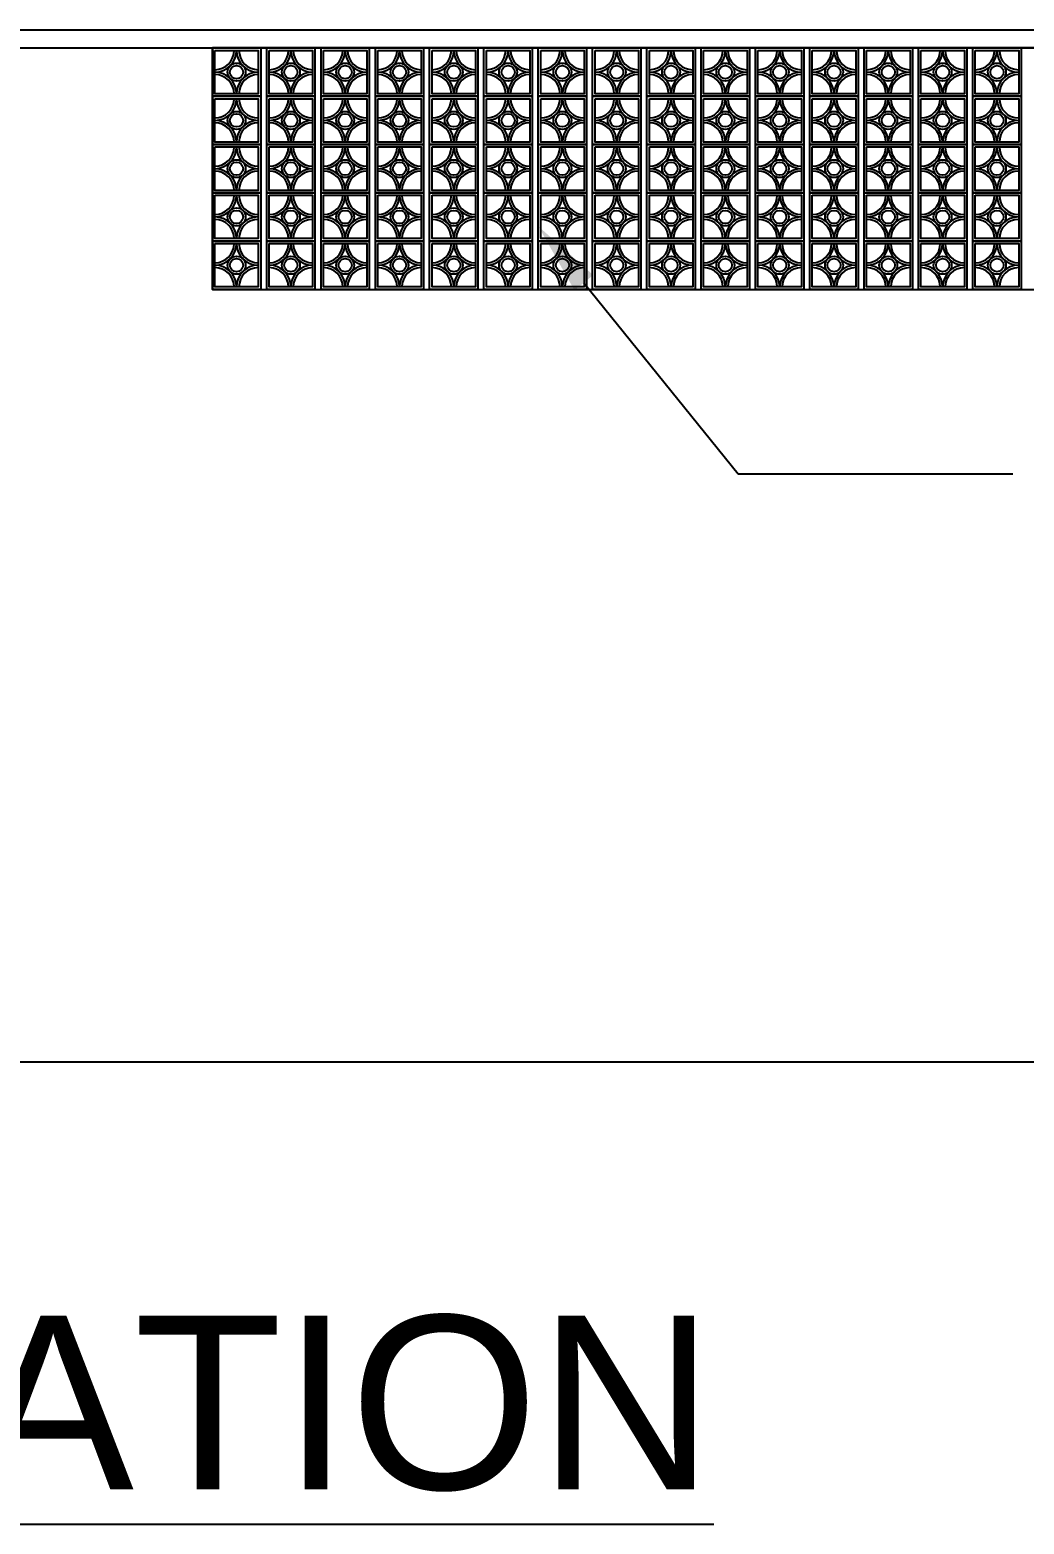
# Model space of a CAD drawing. Header units: metres. Extents: x 1422408 to 2565053, y 3723 to 80428.
# Drawn here: x 2267930.95 to 2267935.06, y 4217.45 to 4223.64 of the extents above; entities that cross this region are included whole.
import ezdxf

# ---------------------------------------------------------------- set-up
doc = ezdxf.new("R2010")
doc.units = ezdxf.units.M
doc.header["$LTSCALE"] = 3.5
doc.header["$MEASUREMENT"] = 0
doc.layers.get('0').update_dxf_attribs({"linetype": 'CONTINUOUS'})
doc.styles.add('ROOM TEXT 10.5', font='swisse.ttf')

msp = doc.modelspace()

# ---------------------------------------------------------------- linework, layer by layer
for p, q in [((2267907.48324, 4223.63794), (2267947.06833, 4223.63794)), ((2267907.48343, 4223.56294), (2267947.06853, 4223.56294))]:
    msp.add_line(p, q)
at = {"linetype": 'ByBlock', "lineweight": -2}
msp.add_line((2267933.87876, 4221.7985), (2267935.0171, 4221.7985), dxfattribs=at)
for points in [[(2267931.70106, 4223.56294), (2267931.90106, 4223.56294), (2267931.90106, 4223.36294), (2267931.70106, 4223.36294)], [(2267931.70106, 4222.56294), (2267936.85105, 4222.56294), (2267936.85105, 4223.56294), (2267931.70106, 4223.56294)], [(2267931.92606, 4223.56294), (2267932.12606, 4223.56294), (2267932.12606, 4223.36294), (2267931.92606, 4223.36294)], [(2267932.15106, 4223.56294), (2267932.35106, 4223.56294), (2267932.35106, 4223.36294), (2267932.15106, 4223.36294)], [(2267932.37605, 4223.56294), (2267932.57605, 4223.56294), (2267932.57605, 4223.36294), (2267932.37605, 4223.36294)], [(2267932.60105, 4223.56294), (2267932.80105, 4223.56294), (2267932.80105, 4223.36294), (2267932.60105, 4223.36294)], [(2267932.82605, 4223.56294), (2267933.02605, 4223.56294), (2267933.02605, 4223.36294), (2267932.82605, 4223.36294)], [(2267933.05105, 4223.56294), (2267933.25105, 4223.56294), (2267933.25105, 4223.36294), (2267933.05105, 4223.36294)], [(2267933.27605, 4223.56294), (2267933.47605, 4223.56294), (2267933.47605, 4223.36294), (2267933.27605, 4223.36294)], [(2267933.50105, 4223.56294), (2267933.70105, 4223.56294), (2267933.70105, 4223.36294), (2267933.50105, 4223.36294)], [(2267933.72605, 4223.56294), (2267933.92605, 4223.56294), (2267933.92605, 4223.36294), (2267933.72605, 4223.36294)], [(2267933.95105, 4223.56294), (2267934.15105, 4223.56294), (2267934.15105, 4223.36294), (2267933.95105, 4223.36294)], [(2267934.17605, 4223.56294), (2267934.37605, 4223.56294), (2267934.37605, 4223.36294), (2267934.17605, 4223.36294)], [(2267934.40105, 4223.56294), (2267934.60105, 4223.56294), (2267934.60105, 4223.36294), (2267934.40105, 4223.36294)], [(2267934.62605, 4223.56294), (2267934.82605, 4223.56294), (2267934.82605, 4223.36294), (2267934.62605, 4223.36294)], [(2267934.85105, 4223.56294), (2267935.05105, 4223.56294), (2267935.05105, 4223.36294), (2267934.85105, 4223.36294)], [(2267931.71106, 4223.55294), (2267931.89106, 4223.55294), (2267931.89106, 4223.37294), (2267931.71106, 4223.37294)], [(2267931.93606, 4223.55294), (2267932.11606, 4223.55294), (2267932.11606, 4223.37294), (2267931.93606, 4223.37294)], [(2267932.16106, 4223.55294), (2267932.34106, 4223.55294), (2267932.34106, 4223.37294), (2267932.16106, 4223.37294)], [(2267932.38605, 4223.55294), (2267932.56605, 4223.55294), (2267932.56605, 4223.37294), (2267932.38605, 4223.37294)], [(2267932.61105, 4223.55294), (2267932.79105, 4223.55294), (2267932.79105, 4223.37294), (2267932.61105, 4223.37294)], [(2267932.83605, 4223.55294), (2267933.01605, 4223.55294), (2267933.01605, 4223.37294), (2267932.83605, 4223.37294)], [(2267933.06105, 4223.55294), (2267933.24105, 4223.55294), (2267933.24105, 4223.37294), (2267933.06105, 4223.37294)], [(2267933.28605, 4223.55294), (2267933.46605, 4223.55294), (2267933.46605, 4223.37294), (2267933.28605, 4223.37294)], [(2267933.51105, 4223.55294), (2267933.69105, 4223.55294), (2267933.69105, 4223.37294), (2267933.51105, 4223.37294)], [(2267933.73605, 4223.55294), (2267933.91605, 4223.55294), (2267933.91605, 4223.37294), (2267933.73605, 4223.37294)], [(2267933.96105, 4223.55294), (2267934.14105, 4223.55294), (2267934.14105, 4223.37294), (2267933.96105, 4223.37294)], [(2267934.18605, 4223.55294), (2267934.36605, 4223.55294), (2267934.36605, 4223.37294), (2267934.18605, 4223.37294)], [(2267934.41105, 4223.55294), (2267934.59105, 4223.55294), (2267934.59105, 4223.37294), (2267934.41105, 4223.37294)], [(2267934.63605, 4223.55294), (2267934.81605, 4223.55294), (2267934.81605, 4223.37294), (2267934.63605, 4223.37294)], [(2267934.86105, 4223.55294), (2267935.04105, 4223.55294), (2267935.04105, 4223.37294), (2267934.86105, 4223.37294)], [(2267931.70106, 4223.36294), (2267931.90106, 4223.36294), (2267931.90106, 4223.16294), (2267931.70106, 4223.16294)], [(2267931.71106, 4223.35294), (2267931.89106, 4223.35294), (2267931.89106, 4223.17294), (2267931.71106, 4223.17294)], [(2267931.92606, 4223.36294), (2267932.12606, 4223.36294), (2267932.12606, 4223.16294), (2267931.92606, 4223.16294)], [(2267931.93606, 4223.35294), (2267932.11606, 4223.35294), (2267932.11606, 4223.17294), (2267931.93606, 4223.17294)], [(2267932.15106, 4223.36294), (2267932.35106, 4223.36294), (2267932.35106, 4223.16294), (2267932.15106, 4223.16294)], [(2267932.16106, 4223.35294), (2267932.34106, 4223.35294), (2267932.34106, 4223.17294), (2267932.16106, 4223.17294)], [(2267932.37605, 4223.36294), (2267932.57605, 4223.36294), (2267932.57605, 4223.16294), (2267932.37605, 4223.16294)], [(2267932.38605, 4223.35294), (2267932.56605, 4223.35294), (2267932.56605, 4223.17294), (2267932.38605, 4223.17294)], [(2267932.60105, 4223.36294), (2267932.80105, 4223.36294), (2267932.80105, 4223.16294), (2267932.60105, 4223.16294)], [(2267932.61105, 4223.35294), (2267932.79105, 4223.35294), (2267932.79105, 4223.17294), (2267932.61105, 4223.17294)], [(2267932.82605, 4223.36294), (2267933.02605, 4223.36294), (2267933.02605, 4223.16294), (2267932.82605, 4223.16294)], [(2267932.83605, 4223.35294), (2267933.01605, 4223.35294), (2267933.01605, 4223.17294), (2267932.83605, 4223.17294)], [(2267933.05105, 4223.36294), (2267933.25105, 4223.36294), (2267933.25105, 4223.16294), (2267933.05105, 4223.16294)], [(2267933.06105, 4223.35294), (2267933.24105, 4223.35294), (2267933.24105, 4223.17294), (2267933.06105, 4223.17294)], [(2267933.27605, 4223.36294), (2267933.47605, 4223.36294), (2267933.47605, 4223.16294), (2267933.27605, 4223.16294)], [(2267933.28605, 4223.35294), (2267933.46605, 4223.35294), (2267933.46605, 4223.17294), (2267933.28605, 4223.17294)], [(2267933.50105, 4223.36294), (2267933.70105, 4223.36294), (2267933.70105, 4223.16294), (2267933.50105, 4223.16294)], [(2267933.51105, 4223.35294), (2267933.69105, 4223.35294), (2267933.69105, 4223.17294), (2267933.51105, 4223.17294)], [(2267933.72605, 4223.36294), (2267933.92605, 4223.36294), (2267933.92605, 4223.16294), (2267933.72605, 4223.16294)], [(2267933.73605, 4223.35294), (2267933.91605, 4223.35294), (2267933.91605, 4223.17294), (2267933.73605, 4223.17294)], [(2267933.95105, 4223.36294), (2267934.15105, 4223.36294), (2267934.15105, 4223.16294), (2267933.95105, 4223.16294)], [(2267933.96105, 4223.35294), (2267934.14105, 4223.35294), (2267934.14105, 4223.17294), (2267933.96105, 4223.17294)], [(2267934.17605, 4223.36294), (2267934.37605, 4223.36294), (2267934.37605, 4223.16294), (2267934.17605, 4223.16294)], [(2267934.18605, 4223.35294), (2267934.36605, 4223.35294), (2267934.36605, 4223.17294), (2267934.18605, 4223.17294)], [(2267934.40105, 4223.36294), (2267934.60105, 4223.36294), (2267934.60105, 4223.16294), (2267934.40105, 4223.16294)], [(2267934.41105, 4223.35294), (2267934.59105, 4223.35294), (2267934.59105, 4223.17294), (2267934.41105, 4223.17294)], [(2267934.62605, 4223.36294), (2267934.82605, 4223.36294), (2267934.82605, 4223.16294), (2267934.62605, 4223.16294)], [(2267934.63605, 4223.35294), (2267934.81605, 4223.35294), (2267934.81605, 4223.17294), (2267934.63605, 4223.17294)], [(2267934.85105, 4223.36294), (2267935.05105, 4223.36294), (2267935.05105, 4223.16294), (2267934.85105, 4223.16294)], [(2267934.86105, 4223.35294), (2267935.04105, 4223.35294), (2267935.04105, 4223.17294), (2267934.86105, 4223.17294)], [(2267931.70106, 4223.16294), (2267931.90106, 4223.16294), (2267931.90106, 4222.96294), (2267931.70106, 4222.96294)], [(2267931.71106, 4223.15294), (2267931.89106, 4223.15294), (2267931.89106, 4222.97294), (2267931.71106, 4222.97294)], [(2267931.92606, 4223.16294), (2267932.12606, 4223.16294), (2267932.12606, 4222.96294), (2267931.92606, 4222.96294)], [(2267931.93606, 4223.15294), (2267932.11606, 4223.15294), (2267932.11606, 4222.97294), (2267931.93606, 4222.97294)], [(2267932.15106, 4223.16294), (2267932.35106, 4223.16294), (2267932.35106, 4222.96294), (2267932.15106, 4222.96294)], [(2267932.16106, 4223.15294), (2267932.34106, 4223.15294), (2267932.34106, 4222.97294), (2267932.16106, 4222.97294)], [(2267932.37605, 4223.16294), (2267932.57605, 4223.16294), (2267932.57605, 4222.96294), (2267932.37605, 4222.96294)], [(2267932.38605, 4223.15294), (2267932.56605, 4223.15294), (2267932.56605, 4222.97294), (2267932.38605, 4222.97294)], [(2267932.60105, 4223.16294), (2267932.80105, 4223.16294), (2267932.80105, 4222.96294), (2267932.60105, 4222.96294)], [(2267932.61105, 4223.15294), (2267932.79105, 4223.15294), (2267932.79105, 4222.97294), (2267932.61105, 4222.97294)], [(2267932.82605, 4223.16294), (2267933.02605, 4223.16294), (2267933.02605, 4222.96294), (2267932.82605, 4222.96294)], [(2267932.83605, 4223.15294), (2267933.01605, 4223.15294), (2267933.01605, 4222.97294), (2267932.83605, 4222.97294)], [(2267933.05105, 4223.16294), (2267933.25105, 4223.16294), (2267933.25105, 4222.96294), (2267933.05105, 4222.96294)], [(2267933.06105, 4223.15294), (2267933.24105, 4223.15294), (2267933.24105, 4222.97294), (2267933.06105, 4222.97294)], [(2267933.27605, 4223.16294), (2267933.47605, 4223.16294), (2267933.47605, 4222.96294), (2267933.27605, 4222.96294)], [(2267933.28605, 4223.15294), (2267933.46605, 4223.15294), (2267933.46605, 4222.97294), (2267933.28605, 4222.97294)], [(2267933.50105, 4223.16294), (2267933.70105, 4223.16294), (2267933.70105, 4222.96294), (2267933.50105, 4222.96294)], [(2267933.51105, 4223.15294), (2267933.69105, 4223.15294), (2267933.69105, 4222.97294), (2267933.51105, 4222.97294)], [(2267933.72605, 4223.16294), (2267933.92605, 4223.16294), (2267933.92605, 4222.96294), (2267933.72605, 4222.96294)], [(2267933.73605, 4223.15294), (2267933.91605, 4223.15294), (2267933.91605, 4222.97294), (2267933.73605, 4222.97294)], [(2267933.95105, 4223.16294), (2267934.15105, 4223.16294), (2267934.15105, 4222.96294), (2267933.95105, 4222.96294)], [(2267933.96105, 4223.15294), (2267934.14105, 4223.15294), (2267934.14105, 4222.97294), (2267933.96105, 4222.97294)], [(2267934.17605, 4223.16294), (2267934.37605, 4223.16294), (2267934.37605, 4222.96294), (2267934.17605, 4222.96294)], [(2267934.18605, 4223.15294), (2267934.36605, 4223.15294), (2267934.36605, 4222.97294), (2267934.18605, 4222.97294)], [(2267934.40105, 4223.16294), (2267934.60105, 4223.16294), (2267934.60105, 4222.96294), (2267934.40105, 4222.96294)], [(2267934.41105, 4223.15294), (2267934.59105, 4223.15294), (2267934.59105, 4222.97294), (2267934.41105, 4222.97294)], [(2267934.62605, 4223.16294), (2267934.82605, 4223.16294), (2267934.82605, 4222.96294), (2267934.62605, 4222.96294)], [(2267934.63605, 4223.15294), (2267934.81605, 4223.15294), (2267934.81605, 4222.97294), (2267934.63605, 4222.97294)], [(2267934.85105, 4223.16294), (2267935.05105, 4223.16294), (2267935.05105, 4222.96294), (2267934.85105, 4222.96294)], [(2267934.86105, 4223.15294), (2267935.04105, 4223.15294), (2267935.04105, 4222.97294), (2267934.86105, 4222.97294)], [(2267931.70106, 4222.96294), (2267931.90106, 4222.96294), (2267931.90106, 4222.76294), (2267931.70106, 4222.76294)], [(2267931.71106, 4222.95294), (2267931.89106, 4222.95294), (2267931.89106, 4222.77294), (2267931.71106, 4222.77294)], [(2267931.92606, 4222.96294), (2267932.12606, 4222.96294), (2267932.12606, 4222.76294), (2267931.92606, 4222.76294)], [(2267931.93606, 4222.95294), (2267932.11606, 4222.95294), (2267932.11606, 4222.77294), (2267931.93606, 4222.77294)], [(2267932.15106, 4222.96294), (2267932.35106, 4222.96294), (2267932.35106, 4222.76294), (2267932.15106, 4222.76294)], [(2267932.16106, 4222.95294), (2267932.34106, 4222.95294), (2267932.34106, 4222.77294), (2267932.16106, 4222.77294)], [(2267932.37605, 4222.96294), (2267932.57605, 4222.96294), (2267932.57605, 4222.76294), (2267932.37605, 4222.76294)], [(2267932.38605, 4222.95294), (2267932.56605, 4222.95294), (2267932.56605, 4222.77294), (2267932.38605, 4222.77294)], [(2267932.60105, 4222.96294), (2267932.80105, 4222.96294), (2267932.80105, 4222.76294), (2267932.60105, 4222.76294)], [(2267932.61105, 4222.95294), (2267932.79105, 4222.95294), (2267932.79105, 4222.77294), (2267932.61105, 4222.77294)], [(2267932.82605, 4222.96294), (2267933.02605, 4222.96294), (2267933.02605, 4222.76294), (2267932.82605, 4222.76294)], [(2267932.83605, 4222.95294), (2267933.01605, 4222.95294), (2267933.01605, 4222.77294), (2267932.83605, 4222.77294)], [(2267933.05105, 4222.96294), (2267933.25105, 4222.96294), (2267933.25105, 4222.76294), (2267933.05105, 4222.76294)], [(2267933.06105, 4222.95294), (2267933.24105, 4222.95294), (2267933.24105, 4222.77294), (2267933.06105, 4222.77294)], [(2267933.27605, 4222.96294), (2267933.47605, 4222.96294), (2267933.47605, 4222.76294), (2267933.27605, 4222.76294)], [(2267933.28605, 4222.95294), (2267933.46605, 4222.95294), (2267933.46605, 4222.77294), (2267933.28605, 4222.77294)], [(2267933.50105, 4222.96294), (2267933.70105, 4222.96294), (2267933.70105, 4222.76294), (2267933.50105, 4222.76294)], [(2267933.51105, 4222.95294), (2267933.69105, 4222.95294), (2267933.69105, 4222.77294), (2267933.51105, 4222.77294)], [(2267933.72605, 4222.96294), (2267933.92605, 4222.96294), (2267933.92605, 4222.76294), (2267933.72605, 4222.76294)], [(2267933.73605, 4222.95294), (2267933.91605, 4222.95294), (2267933.91605, 4222.77294), (2267933.73605, 4222.77294)], [(2267933.95105, 4222.96294), (2267934.15105, 4222.96294), (2267934.15105, 4222.76294), (2267933.95105, 4222.76294)], [(2267933.96105, 4222.95294), (2267934.14105, 4222.95294), (2267934.14105, 4222.77294), (2267933.96105, 4222.77294)], [(2267934.17605, 4222.96294), (2267934.37605, 4222.96294), (2267934.37605, 4222.76294), (2267934.17605, 4222.76294)], [(2267934.18605, 4222.95294), (2267934.36605, 4222.95294), (2267934.36605, 4222.77294), (2267934.18605, 4222.77294)], [(2267934.40105, 4222.96294), (2267934.60105, 4222.96294), (2267934.60105, 4222.76294), (2267934.40105, 4222.76294)], [(2267934.41105, 4222.95294), (2267934.59105, 4222.95294), (2267934.59105, 4222.77294), (2267934.41105, 4222.77294)], [(2267934.62605, 4222.96294), (2267934.82605, 4222.96294), (2267934.82605, 4222.76294), (2267934.62605, 4222.76294)], [(2267934.63605, 4222.95294), (2267934.81605, 4222.95294), (2267934.81605, 4222.77294), (2267934.63605, 4222.77294)], [(2267934.85105, 4222.96294), (2267935.05105, 4222.96294), (2267935.05105, 4222.76294), (2267934.85105, 4222.76294)], [(2267934.86105, 4222.95294), (2267935.04105, 4222.95294), (2267935.04105, 4222.77294), (2267934.86105, 4222.77294)], [(2267931.70106, 4222.76294), (2267931.90106, 4222.76294), (2267931.90106, 4222.56294), (2267931.70106, 4222.56294)], [(2267931.71106, 4222.75294), (2267931.89106, 4222.75294), (2267931.89106, 4222.57294), (2267931.71106, 4222.57294)], [(2267931.92606, 4222.76294), (2267932.12606, 4222.76294), (2267932.12606, 4222.56294), (2267931.92606, 4222.56294)], [(2267931.93606, 4222.75294), (2267932.11606, 4222.75294), (2267932.11606, 4222.57294), (2267931.93606, 4222.57294)], [(2267932.15106, 4222.76294), (2267932.35106, 4222.76294), (2267932.35106, 4222.56294), (2267932.15106, 4222.56294)], [(2267932.16106, 4222.75294), (2267932.34106, 4222.75294), (2267932.34106, 4222.57294), (2267932.16106, 4222.57294)], [(2267932.37605, 4222.76294), (2267932.57605, 4222.76294), (2267932.57605, 4222.56294), (2267932.37605, 4222.56294)], [(2267932.38605, 4222.75294), (2267932.56605, 4222.75294), (2267932.56605, 4222.57294), (2267932.38605, 4222.57294)], [(2267932.60105, 4222.76294), (2267932.80105, 4222.76294), (2267932.80105, 4222.56294), (2267932.60105, 4222.56294)], [(2267932.61105, 4222.75294), (2267932.79105, 4222.75294), (2267932.79105, 4222.57294), (2267932.61105, 4222.57294)], [(2267932.82605, 4222.76294), (2267933.02605, 4222.76294), (2267933.02605, 4222.56294), (2267932.82605, 4222.56294)], [(2267932.83605, 4222.75294), (2267933.01605, 4222.75294), (2267933.01605, 4222.57294), (2267932.83605, 4222.57294)], [(2267933.05105, 4222.76294), (2267933.25105, 4222.76294), (2267933.25105, 4222.56294), (2267933.05105, 4222.56294)], [(2267933.06105, 4222.75294), (2267933.24105, 4222.75294), (2267933.24105, 4222.57294), (2267933.06105, 4222.57294)], [(2267933.27605, 4222.76294), (2267933.47605, 4222.76294), (2267933.47605, 4222.56294), (2267933.27605, 4222.56294)], [(2267933.28605, 4222.75294), (2267933.46605, 4222.75294), (2267933.46605, 4222.57294), (2267933.28605, 4222.57294)], [(2267933.50105, 4222.76294), (2267933.70105, 4222.76294), (2267933.70105, 4222.56294), (2267933.50105, 4222.56294)], [(2267933.51105, 4222.75294), (2267933.69105, 4222.75294), (2267933.69105, 4222.57294), (2267933.51105, 4222.57294)], [(2267933.72605, 4222.76294), (2267933.92605, 4222.76294), (2267933.92605, 4222.56294), (2267933.72605, 4222.56294)], [(2267933.73605, 4222.75294), (2267933.91605, 4222.75294), (2267933.91605, 4222.57294), (2267933.73605, 4222.57294)], [(2267933.95105, 4222.76294), (2267934.15105, 4222.76294), (2267934.15105, 4222.56294), (2267933.95105, 4222.56294)], [(2267933.96105, 4222.75294), (2267934.14105, 4222.75294), (2267934.14105, 4222.57294), (2267933.96105, 4222.57294)], [(2267934.17605, 4222.76294), (2267934.37605, 4222.76294), (2267934.37605, 4222.56294), (2267934.17605, 4222.56294)], [(2267934.18605, 4222.75294), (2267934.36605, 4222.75294), (2267934.36605, 4222.57294), (2267934.18605, 4222.57294)], [(2267934.40105, 4222.76294), (2267934.60105, 4222.76294), (2267934.60105, 4222.56294), (2267934.40105, 4222.56294)], [(2267934.41105, 4222.75294), (2267934.59105, 4222.75294), (2267934.59105, 4222.57294), (2267934.41105, 4222.57294)], [(2267934.62605, 4222.76294), (2267934.82605, 4222.76294), (2267934.82605, 4222.56294), (2267934.62605, 4222.56294)], [(2267934.63605, 4222.75294), (2267934.81605, 4222.75294), (2267934.81605, 4222.57294), (2267934.63605, 4222.57294)], [(2267934.85105, 4222.76294), (2267935.05105, 4222.76294), (2267935.05105, 4222.56294), (2267934.85105, 4222.56294)], [(2267934.86105, 4222.75294), (2267935.04105, 4222.75294), (2267935.04105, 4222.57294), (2267934.86105, 4222.57294)]]:
    msp.add_lwpolyline(points, close=True)
msp.add_lwpolyline([(2267933.23985, 4222.59057), (2267933.87876, 4221.7985)], dxfattribs=at)
msp.add_lwpolyline([(2267907.48343, 4219.36294), (2267956.54455, 4219.36294)])
for centre, radius in [((2267931.80106, 4223.46294), 0.03728), ((2267932.02606, 4223.46294), 0.03728), ((2267932.25106, 4223.46294), 0.03728), ((2267932.47605, 4223.46294), 0.03728), ((2267932.70105, 4223.46294), 0.03728), ((2267932.92605, 4223.46294), 0.03728), ((2267933.15105, 4223.46294), 0.03728), ((2267933.37605, 4223.46294), 0.03728), ((2267933.60105, 4223.46294), 0.03728), ((2267933.82605, 4223.46294), 0.03728), ((2267934.05105, 4223.46294), 0.03728), ((2267934.27605, 4223.46294), 0.03728), ((2267934.50105, 4223.46294), 0.03728), ((2267934.72605, 4223.46294), 0.03728), ((2267934.95105, 4223.46294), 0.03728), ((2267931.80106, 4223.46294), 0.02728), ((2267932.02606, 4223.46294), 0.02728), ((2267932.25106, 4223.46294), 0.02728), ((2267932.47605, 4223.46294), 0.02728), ((2267932.70105, 4223.46294), 0.02728), ((2267932.92605, 4223.46294), 0.02728), ((2267933.15105, 4223.46294), 0.02728), ((2267933.37605, 4223.46294), 0.02728), ((2267933.60105, 4223.46294), 0.02728), ((2267933.82605, 4223.46294), 0.02728), ((2267934.05105, 4223.46294), 0.02728), ((2267934.27605, 4223.46294), 0.02728), ((2267934.50105, 4223.46294), 0.02728), ((2267934.72605, 4223.46294), 0.02728), ((2267934.95105, 4223.46294), 0.02728), ((2267931.80106, 4223.26294), 0.03728), ((2267931.80106, 4223.26294), 0.02728), ((2267932.02606, 4223.26294), 0.03728), ((2267932.02606, 4223.26294), 0.02728), ((2267932.25106, 4223.26294), 0.03728), ((2267932.25106, 4223.26294), 0.02728), ((2267932.47605, 4223.26294), 0.03728), ((2267932.47605, 4223.26294), 0.02728), ((2267932.70105, 4223.26294), 0.03728), ((2267932.70105, 4223.26294), 0.02728), ((2267932.92605, 4223.26294), 0.03728), ((2267932.92605, 4223.26294), 0.02728), ((2267933.15105, 4223.26294), 0.03728), ((2267933.15105, 4223.26294), 0.02728), ((2267933.37605, 4223.26294), 0.03728), ((2267933.37605, 4223.26294), 0.02728), ((2267933.60105, 4223.26294), 0.03728), ((2267933.60105, 4223.26294), 0.02728), ((2267933.82605, 4223.26294), 0.03728), ((2267933.82605, 4223.26294), 0.02728), ((2267934.05105, 4223.26294), 0.03728), ((2267934.05105, 4223.26294), 0.02728), ((2267934.27605, 4223.26294), 0.03728), ((2267934.27605, 4223.26294), 0.02728), ((2267934.50105, 4223.26294), 0.03728), ((2267934.50105, 4223.26294), 0.02728), ((2267934.72605, 4223.26294), 0.03728), ((2267934.72605, 4223.26294), 0.02728), ((2267934.95105, 4223.26294), 0.03728), ((2267934.95105, 4223.26294), 0.02728), ((2267931.80106, 4223.06294), 0.03728), ((2267931.80106, 4223.06294), 0.02728), ((2267932.02606, 4223.06294), 0.03728), ((2267932.02606, 4223.06294), 0.02728), ((2267932.25106, 4223.06294), 0.03728), ((2267932.25106, 4223.06294), 0.02728), ((2267932.47605, 4223.06294), 0.03728), ((2267932.47605, 4223.06294), 0.02728), ((2267932.70105, 4223.06294), 0.03728), ((2267932.70105, 4223.06294), 0.02728), ((2267932.92605, 4223.06294), 0.03728), ((2267932.92605, 4223.06294), 0.02728), ((2267933.15105, 4223.06294), 0.03728), ((2267933.15105, 4223.06294), 0.02728), ((2267933.37605, 4223.06294), 0.03728), ((2267933.37605, 4223.06294), 0.02728), ((2267933.60105, 4223.06294), 0.03728), ((2267933.60105, 4223.06294), 0.02728), ((2267933.82605, 4223.06294), 0.03728), ((2267933.82605, 4223.06294), 0.02728), ((2267934.05105, 4223.06294), 0.03728), ((2267934.05105, 4223.06294), 0.02728), ((2267934.27605, 4223.06294), 0.03728), ((2267934.27605, 4223.06294), 0.02728), ((2267934.50105, 4223.06294), 0.03728), ((2267934.50105, 4223.06294), 0.02728), ((2267934.72605, 4223.06294), 0.03728), ((2267934.72605, 4223.06294), 0.02728), ((2267934.95105, 4223.06294), 0.03728), ((2267934.95105, 4223.06294), 0.02728), ((2267931.80106, 4222.86294), 0.03728), ((2267931.80106, 4222.86294), 0.02728), ((2267932.02606, 4222.86294), 0.03728), ((2267932.02606, 4222.86294), 0.02728), ((2267932.25106, 4222.86294), 0.03728), ((2267932.25106, 4222.86294), 0.02728), ((2267932.47605, 4222.86294), 0.03728), ((2267932.47605, 4222.86294), 0.02728), ((2267932.70105, 4222.86294), 0.03728), ((2267932.70105, 4222.86294), 0.02728), ((2267932.92605, 4222.86294), 0.03728), ((2267932.92605, 4222.86294), 0.02728), ((2267933.15105, 4222.86294), 0.03728), ((2267933.15105, 4222.86294), 0.02728), ((2267933.37605, 4222.86294), 0.03728), ((2267933.37605, 4222.86294), 0.02728), ((2267933.60105, 4222.86294), 0.03728), ((2267933.60105, 4222.86294), 0.02728), ((2267933.82605, 4222.86294), 0.03728), ((2267933.82605, 4222.86294), 0.02728), ((2267934.05105, 4222.86294), 0.03728), ((2267934.05105, 4222.86294), 0.02728), ((2267934.27605, 4222.86294), 0.03728), ((2267934.27605, 4222.86294), 0.02728), ((2267934.50105, 4222.86294), 0.03728), ((2267934.50105, 4222.86294), 0.02728), ((2267934.72605, 4222.86294), 0.03728), ((2267934.72605, 4222.86294), 0.02728), ((2267934.95105, 4222.86294), 0.03728), ((2267934.95105, 4222.86294), 0.02728), ((2267931.80106, 4222.66294), 0.03728), ((2267931.80106, 4222.66294), 0.02728), ((2267932.02606, 4222.66294), 0.03728), ((2267932.02606, 4222.66294), 0.02728), ((2267932.25106, 4222.66294), 0.03728), ((2267932.25106, 4222.66294), 0.02728), ((2267932.47605, 4222.66294), 0.03728), ((2267932.47605, 4222.66294), 0.02728), ((2267932.70105, 4222.66294), 0.03728), ((2267932.70105, 4222.66294), 0.02728), ((2267932.92605, 4222.66294), 0.03728), ((2267932.92605, 4222.66294), 0.02728), ((2267933.15105, 4222.66294), 0.03728), ((2267933.15105, 4222.66294), 0.02728), ((2267933.37605, 4222.66294), 0.03728), ((2267933.37605, 4222.66294), 0.02728), ((2267933.60105, 4222.66294), 0.03728), ((2267933.60105, 4222.66294), 0.02728), ((2267933.82605, 4222.66294), 0.03728), ((2267933.82605, 4222.66294), 0.02728), ((2267934.05105, 4222.66294), 0.03728), ((2267934.05105, 4222.66294), 0.02728), ((2267934.27605, 4222.66294), 0.03728), ((2267934.27605, 4222.66294), 0.02728), ((2267934.50105, 4222.66294), 0.03728), ((2267934.50105, 4222.66294), 0.02728), ((2267934.72605, 4222.66294), 0.03728), ((2267934.72605, 4222.66294), 0.02728), ((2267934.95105, 4222.66294), 0.03728), ((2267934.95105, 4222.66294), 0.02728)]:
    msp.add_circle(centre, radius)
for centre, radius, start, end in [((2267931.71106, 4223.55294), 0.09, 270, 0), ((2267931.71106, 4223.55294), 0.08, 270, 0), ((2267931.89106, 4223.55294), 0.09, 180, 270), ((2267931.89106, 4223.55294), 0.08, 180, 270), ((2267931.93606, 4223.55294), 0.09, 270, 0), ((2267931.93606, 4223.55294), 0.08, 270, 0), ((2267932.11606, 4223.55294), 0.09, 180, 270), ((2267932.11606, 4223.55294), 0.08, 180, 270), ((2267932.16106, 4223.55294), 0.09, 270, 0), ((2267932.16106, 4223.55294), 0.08, 270, 0), ((2267932.34106, 4223.55294), 0.09, 180, 270), ((2267932.34106, 4223.55294), 0.08, 180, 270), ((2267932.38605, 4223.55294), 0.09, 270, 0), ((2267932.38605, 4223.55294), 0.08, 270, 0), ((2267932.56605, 4223.55294), 0.09, 180, 270), ((2267932.56605, 4223.55294), 0.08, 180, 270), ((2267932.61105, 4223.55294), 0.09, 270, 0), ((2267932.61105, 4223.55294), 0.08, 270, 0), ((2267932.79105, 4223.55294), 0.09, 180, 270), ((2267932.79105, 4223.55294), 0.08, 180, 270), ((2267932.83605, 4223.55294), 0.09, 270, 0), ((2267932.83605, 4223.55294), 0.08, 270, 0), ((2267933.01605, 4223.55294), 0.09, 180, 270), ((2267933.01605, 4223.55294), 0.08, 180, 270), ((2267933.06105, 4223.55294), 0.09, 270, 0), ((2267933.06105, 4223.55294), 0.08, 270, 0), ((2267933.24105, 4223.55294), 0.09, 180, 270), ((2267933.24105, 4223.55294), 0.08, 180, 270), ((2267933.28605, 4223.55294), 0.09, 270, 0), ((2267933.28605, 4223.55294), 0.08, 270, 0), ((2267933.46605, 4223.55294), 0.09, 180, 270), ((2267933.46605, 4223.55294), 0.08, 180, 270), ((2267933.51105, 4223.55294), 0.09, 270, 0), ((2267933.51105, 4223.55294), 0.08, 270, 0), ((2267933.69105, 4223.55294), 0.09, 180, 270), ((2267933.69105, 4223.55294), 0.08, 180, 270), ((2267933.73605, 4223.55294), 0.09, 270, 0), ((2267933.73605, 4223.55294), 0.08, 270, 0), ((2267933.91605, 4223.55294), 0.09, 180, 270), ((2267933.91605, 4223.55294), 0.08, 180, 270), ((2267933.96105, 4223.55294), 0.09, 270, 0), ((2267933.96105, 4223.55294), 0.08, 270, 0), ((2267934.14105, 4223.55294), 0.09, 180, 270), ((2267934.14105, 4223.55294), 0.08, 180, 270), ((2267934.18605, 4223.55294), 0.09, 270, 0), ((2267934.18605, 4223.55294), 0.08, 270, 0), ((2267934.36605, 4223.55294), 0.09, 180, 270), ((2267934.36605, 4223.55294), 0.08, 180, 270), ((2267934.41105, 4223.55294), 0.09, 270, 0), ((2267934.41105, 4223.55294), 0.08, 270, 0), ((2267934.59105, 4223.55294), 0.09, 180, 270), ((2267934.59105, 4223.55294), 0.08, 180, 270), ((2267934.63605, 4223.55294), 0.09, 270, 0), ((2267934.63605, 4223.55294), 0.08, 270, 0), ((2267934.81605, 4223.55294), 0.09, 180, 270), ((2267934.81605, 4223.55294), 0.08, 180, 270), ((2267934.86105, 4223.55294), 0.09, 270, 0), ((2267934.86105, 4223.55294), 0.08, 270, 0), ((2267935.04105, 4223.55294), 0.09, 180, 270), ((2267935.04105, 4223.55294), 0.08, 180, 270), ((2267931.71106, 4223.37294), 0.09, 0, 90), ((2267931.71106, 4223.37294), 0.08, 0, 90), ((2267931.89106, 4223.37294), 0.09, 90, 180), ((2267931.89106, 4223.37294), 0.08, 90, 180), ((2267931.93606, 4223.37294), 0.09, 0, 90), ((2267931.93606, 4223.37294), 0.08, 0, 90), ((2267932.11606, 4223.37294), 0.09, 90, 180), ((2267932.11606, 4223.37294), 0.08, 90, 180), ((2267932.16106, 4223.37294), 0.09, 0, 90), ((2267932.16106, 4223.37294), 0.08, 0, 90), ((2267932.34106, 4223.37294), 0.09, 90, 180), ((2267932.34106, 4223.37294), 0.08, 90, 180), ((2267932.38605, 4223.37294), 0.09, 0, 90), ((2267932.38605, 4223.37294), 0.08, 0, 90), ((2267932.56605, 4223.37294), 0.09, 90, 180), ((2267932.56605, 4223.37294), 0.08, 90, 180), ((2267932.61105, 4223.37294), 0.09, 0, 90), ((2267932.61105, 4223.37294), 0.08, 0, 90), ((2267932.79105, 4223.37294), 0.09, 90, 180), ((2267932.79105, 4223.37294), 0.08, 90, 180), ((2267932.83605, 4223.37294), 0.09, 0, 90), ((2267932.83605, 4223.37294), 0.08, 0, 90), ((2267933.01605, 4223.37294), 0.09, 90, 180), ((2267933.01605, 4223.37294), 0.08, 90, 180), ((2267933.06105, 4223.37294), 0.09, 0, 90), ((2267933.06105, 4223.37294), 0.08, 0, 90), ((2267933.24105, 4223.37294), 0.09, 90, 180), ((2267933.24105, 4223.37294), 0.08, 90, 180), ((2267933.28605, 4223.37294), 0.09, 0, 90), ((2267933.28605, 4223.37294), 0.08, 0, 90), ((2267933.46605, 4223.37294), 0.09, 90, 180), ((2267933.46605, 4223.37294), 0.08, 90, 180), ((2267933.51105, 4223.37294), 0.09, 0, 90), ((2267933.51105, 4223.37294), 0.08, 0, 90), ((2267933.69105, 4223.37294), 0.09, 90, 180), ((2267933.69105, 4223.37294), 0.08, 90, 180), ((2267933.73605, 4223.37294), 0.09, 0, 90), ((2267933.73605, 4223.37294), 0.08, 0, 90), ((2267933.91605, 4223.37294), 0.09, 90, 180), ((2267933.91605, 4223.37294), 0.08, 90, 180), ((2267933.96105, 4223.37294), 0.09, 0, 90), ((2267933.96105, 4223.37294), 0.08, 0, 90), ((2267934.14105, 4223.37294), 0.09, 90, 180), ((2267934.14105, 4223.37294), 0.08, 90, 180), ((2267934.18605, 4223.37294), 0.09, 0, 90), ((2267934.18605, 4223.37294), 0.08, 0, 90), ((2267934.36605, 4223.37294), 0.09, 90, 180), ((2267934.36605, 4223.37294), 0.08, 90, 180), ((2267934.41105, 4223.37294), 0.09, 0, 90), ((2267934.41105, 4223.37294), 0.08, 0, 90), ((2267934.59105, 4223.37294), 0.09, 90, 180), ((2267934.59105, 4223.37294), 0.08, 90, 180), ((2267934.63605, 4223.37294), 0.09, 0, 90), ((2267934.63605, 4223.37294), 0.08, 0, 90), ((2267934.81605, 4223.37294), 0.09, 90, 180), ((2267934.81605, 4223.37294), 0.08, 90, 180), ((2267934.86105, 4223.37294), 0.09, 0, 90), ((2267934.86105, 4223.37294), 0.08, 0, 90), ((2267935.04105, 4223.37294), 0.09, 90, 180), ((2267935.04105, 4223.37294), 0.08, 90, 180), ((2267931.71106, 4223.35294), 0.09, 270, 0), ((2267931.71106, 4223.35294), 0.08, 270, 0), ((2267931.89106, 4223.35294), 0.09, 180, 270), ((2267931.89106, 4223.35294), 0.08, 180, 270), ((2267931.93606, 4223.35294), 0.09, 270, 0), ((2267931.93606, 4223.35294), 0.08, 270, 0), ((2267932.11606, 4223.35294), 0.09, 180, 270), ((2267932.11606, 4223.35294), 0.08, 180, 270), ((2267932.16106, 4223.35294), 0.09, 270, 0), ((2267932.16106, 4223.35294), 0.08, 270, 0), ((2267932.34106, 4223.35294), 0.09, 180, 270), ((2267932.34106, 4223.35294), 0.08, 180, 270), ((2267932.38605, 4223.35294), 0.09, 270, 0), ((2267932.38605, 4223.35294), 0.08, 270, 0), ((2267932.56605, 4223.35294), 0.09, 180, 270), ((2267932.56605, 4223.35294), 0.08, 180, 270), ((2267932.61105, 4223.35294), 0.09, 270, 0), ((2267932.61105, 4223.35294), 0.08, 270, 0), ((2267932.79105, 4223.35294), 0.09, 180, 270), ((2267932.79105, 4223.35294), 0.08, 180, 270), ((2267932.83605, 4223.35294), 0.09, 270, 0), ((2267932.83605, 4223.35294), 0.08, 270, 0), ((2267933.01605, 4223.35294), 0.09, 180, 270), ((2267933.01605, 4223.35294), 0.08, 180, 270), ((2267933.06105, 4223.35294), 0.09, 270, 0), ((2267933.06105, 4223.35294), 0.08, 270, 0), ((2267933.24105, 4223.35294), 0.09, 180, 270), ((2267933.24105, 4223.35294), 0.08, 180, 270), ((2267933.28605, 4223.35294), 0.09, 270, 0), ((2267933.28605, 4223.35294), 0.08, 270, 0), ((2267933.46605, 4223.35294), 0.09, 180, 270), ((2267933.46605, 4223.35294), 0.08, 180, 270), ((2267933.51105, 4223.35294), 0.09, 270, 0), ((2267933.51105, 4223.35294), 0.08, 270, 0), ((2267933.69105, 4223.35294), 0.09, 180, 270), ((2267933.69105, 4223.35294), 0.08, 180, 270), ((2267933.73605, 4223.35294), 0.09, 270, 0), ((2267933.73605, 4223.35294), 0.08, 270, 0), ((2267933.91605, 4223.35294), 0.09, 180, 270), ((2267933.91605, 4223.35294), 0.08, 180, 270), ((2267933.96105, 4223.35294), 0.09, 270, 0), ((2267933.96105, 4223.35294), 0.08, 270, 0), ((2267934.14105, 4223.35294), 0.09, 180, 270), ((2267934.14105, 4223.35294), 0.08, 180, 270), ((2267934.18605, 4223.35294), 0.09, 270, 0), ((2267934.18605, 4223.35294), 0.08, 270, 0), ((2267934.36605, 4223.35294), 0.09, 180, 270), ((2267934.36605, 4223.35294), 0.08, 180, 270), ((2267934.41105, 4223.35294), 0.09, 270, 0), ((2267934.41105, 4223.35294), 0.08, 270, 0), ((2267934.59105, 4223.35294), 0.09, 180, 270), ((2267934.59105, 4223.35294), 0.08, 180, 270), ((2267934.63605, 4223.35294), 0.09, 270, 0), ((2267934.63605, 4223.35294), 0.08, 270, 0), ((2267934.81605, 4223.35294), 0.09, 180, 270), ((2267934.81605, 4223.35294), 0.08, 180, 270), ((2267934.86105, 4223.35294), 0.09, 270, 0), ((2267934.86105, 4223.35294), 0.08, 270, 0), ((2267935.04105, 4223.35294), 0.09, 180, 270), ((2267935.04105, 4223.35294), 0.08, 180, 270), ((2267931.71106, 4223.17294), 0.09, 0, 90), ((2267931.71106, 4223.17294), 0.08, 0, 90), ((2267931.89106, 4223.17294), 0.09, 90, 180), ((2267931.89106, 4223.17294), 0.08, 90, 180), ((2267931.93606, 4223.17294), 0.09, 0, 90), ((2267931.93606, 4223.17294), 0.08, 0, 90), ((2267932.11606, 4223.17294), 0.09, 90, 180), ((2267932.11606, 4223.17294), 0.08, 90, 180), ((2267932.16106, 4223.17294), 0.09, 0, 90), ((2267932.16106, 4223.17294), 0.08, 0, 90), ((2267932.34106, 4223.17294), 0.09, 90, 180), ((2267932.34106, 4223.17294), 0.08, 90, 180), ((2267932.38605, 4223.17294), 0.09, 0, 90), ((2267932.38605, 4223.17294), 0.08, 0, 90), ((2267932.56605, 4223.17294), 0.09, 90, 180), ((2267932.56605, 4223.17294), 0.08, 90, 180), ((2267932.61105, 4223.17294), 0.09, 0, 90), ((2267932.61105, 4223.17294), 0.08, 0, 90), ((2267932.79105, 4223.17294), 0.09, 90, 180), ((2267932.79105, 4223.17294), 0.08, 90, 180), ((2267932.83605, 4223.17294), 0.09, 0, 90), ((2267932.83605, 4223.17294), 0.08, 0, 90), ((2267933.01605, 4223.17294), 0.09, 90, 180), ((2267933.01605, 4223.17294), 0.08, 90, 180), ((2267933.06105, 4223.17294), 0.09, 0, 90), ((2267933.06105, 4223.17294), 0.08, 0, 90), ((2267933.24105, 4223.17294), 0.09, 90, 180), ((2267933.24105, 4223.17294), 0.08, 90, 180), ((2267933.28605, 4223.17294), 0.09, 0, 90), ((2267933.28605, 4223.17294), 0.08, 0, 90), ((2267933.46605, 4223.17294), 0.09, 90, 180), ((2267933.46605, 4223.17294), 0.08, 90, 180), ((2267933.51105, 4223.17294), 0.09, 0, 90), ((2267933.51105, 4223.17294), 0.08, 0, 90), ((2267933.69105, 4223.17294), 0.09, 90, 180), ((2267933.69105, 4223.17294), 0.08, 90, 180), ((2267933.73605, 4223.17294), 0.09, 0, 90), ((2267933.73605, 4223.17294), 0.08, 0, 90), ((2267933.91605, 4223.17294), 0.09, 90, 180), ((2267933.91605, 4223.17294), 0.08, 90, 180), ((2267933.96105, 4223.17294), 0.09, 0, 90), ((2267933.96105, 4223.17294), 0.08, 0, 90), ((2267934.14105, 4223.17294), 0.09, 90, 180), ((2267934.14105, 4223.17294), 0.08, 90, 180), ((2267934.18605, 4223.17294), 0.09, 0, 90), ((2267934.18605, 4223.17294), 0.08, 0, 90), ((2267934.36605, 4223.17294), 0.09, 90, 180), ((2267934.36605, 4223.17294), 0.08, 90, 180), ((2267934.41105, 4223.17294), 0.09, 0, 90), ((2267934.41105, 4223.17294), 0.08, 0, 90), ((2267934.59105, 4223.17294), 0.09, 90, 180), ((2267934.59105, 4223.17294), 0.08, 90, 180), ((2267934.63605, 4223.17294), 0.09, 0, 90), ((2267934.63605, 4223.17294), 0.08, 0, 90), ((2267934.81605, 4223.17294), 0.09, 90, 180), ((2267934.81605, 4223.17294), 0.08, 90, 180), ((2267934.86105, 4223.17294), 0.09, 0, 90), ((2267934.86105, 4223.17294), 0.08, 0, 90), ((2267935.04105, 4223.17294), 0.09, 90, 180), ((2267935.04105, 4223.17294), 0.08, 90, 180), ((2267931.71106, 4223.15294), 0.09, 270, 0), ((2267931.71106, 4223.15294), 0.08, 270, 0), ((2267931.89106, 4223.15294), 0.09, 180, 270), ((2267931.89106, 4223.15294), 0.08, 180, 270), ((2267931.93606, 4223.15294), 0.09, 270, 0), ((2267931.93606, 4223.15294), 0.08, 270, 0), ((2267932.11606, 4223.15294), 0.09, 180, 270), ((2267932.11606, 4223.15294), 0.08, 180, 270), ((2267932.16106, 4223.15294), 0.09, 270, 0), ((2267932.16106, 4223.15294), 0.08, 270, 0), ((2267932.34106, 4223.15294), 0.09, 180, 270), ((2267932.34106, 4223.15294), 0.08, 180, 270), ((2267932.38605, 4223.15294), 0.09, 270, 0), ((2267932.38605, 4223.15294), 0.08, 270, 0), ((2267932.56605, 4223.15294), 0.09, 180, 270), ((2267932.56605, 4223.15294), 0.08, 180, 270), ((2267932.61105, 4223.15294), 0.09, 270, 0), ((2267932.61105, 4223.15294), 0.08, 270, 0), ((2267932.79105, 4223.15294), 0.09, 180, 270), ((2267932.79105, 4223.15294), 0.08, 180, 270), ((2267932.83605, 4223.15294), 0.09, 270, 0), ((2267932.83605, 4223.15294), 0.08, 270, 0), ((2267933.01605, 4223.15294), 0.09, 180, 270), ((2267933.01605, 4223.15294), 0.08, 180, 270), ((2267933.06105, 4223.15294), 0.09, 270, 0), ((2267933.06105, 4223.15294), 0.08, 270, 0), ((2267933.24105, 4223.15294), 0.09, 180, 270), ((2267933.24105, 4223.15294), 0.08, 180, 270), ((2267933.28605, 4223.15294), 0.09, 270, 0), ((2267933.28605, 4223.15294), 0.08, 270, 0), ((2267933.46605, 4223.15294), 0.09, 180, 270), ((2267933.46605, 4223.15294), 0.08, 180, 270), ((2267933.51105, 4223.15294), 0.09, 270, 0), ((2267933.51105, 4223.15294), 0.08, 270, 0), ((2267933.69105, 4223.15294), 0.09, 180, 270), ((2267933.69105, 4223.15294), 0.08, 180, 270), ((2267933.73605, 4223.15294), 0.09, 270, 0), ((2267933.73605, 4223.15294), 0.08, 270, 0), ((2267933.91605, 4223.15294), 0.09, 180, 270), ((2267933.91605, 4223.15294), 0.08, 180, 270), ((2267933.96105, 4223.15294), 0.09, 270, 0), ((2267933.96105, 4223.15294), 0.08, 270, 0), ((2267934.14105, 4223.15294), 0.09, 180, 270), ((2267934.14105, 4223.15294), 0.08, 180, 270), ((2267934.18605, 4223.15294), 0.09, 270, 0), ((2267934.18605, 4223.15294), 0.08, 270, 0), ((2267934.36605, 4223.15294), 0.09, 180, 270), ((2267934.36605, 4223.15294), 0.08, 180, 270), ((2267934.41105, 4223.15294), 0.09, 270, 0), ((2267934.41105, 4223.15294), 0.08, 270, 0), ((2267934.59105, 4223.15294), 0.09, 180, 270), ((2267934.59105, 4223.15294), 0.08, 180, 270), ((2267934.63605, 4223.15294), 0.09, 270, 0), ((2267934.63605, 4223.15294), 0.08, 270, 0), ((2267934.81605, 4223.15294), 0.09, 180, 270), ((2267934.81605, 4223.15294), 0.08, 180, 270), ((2267934.86105, 4223.15294), 0.09, 270, 0), ((2267934.86105, 4223.15294), 0.08, 270, 0), ((2267935.04105, 4223.15294), 0.09, 180, 270), ((2267935.04105, 4223.15294), 0.08, 180, 270), ((2267931.71106, 4222.97294), 0.09, 0, 90), ((2267931.89106, 4222.97294), 0.09, 90, 180), ((2267931.93606, 4222.97294), 0.09, 0, 90), ((2267932.11606, 4222.97294), 0.09, 90, 180), ((2267932.16106, 4222.97294), 0.09, 0, 90), ((2267932.34106, 4222.97294), 0.09, 90, 180), ((2267932.38605, 4222.97294), 0.09, 0, 90), ((2267932.56605, 4222.97294), 0.09, 90, 180), ((2267932.61105, 4222.97294), 0.09, 0, 90), ((2267932.79105, 4222.97294), 0.09, 90, 180), ((2267932.83605, 4222.97294), 0.09, 0, 90), ((2267933.01605, 4222.97294), 0.09, 90, 180), ((2267933.06105, 4222.97294), 0.09, 0, 90), ((2267933.24105, 4222.97294), 0.09, 90, 180), ((2267933.28605, 4222.97294), 0.09, 0, 90), ((2267933.46605, 4222.97294), 0.09, 90, 180), ((2267933.51105, 4222.97294), 0.09, 0, 90), ((2267933.69105, 4222.97294), 0.09, 90, 180), ((2267933.73605, 4222.97294), 0.09, 0, 90), ((2267933.91605, 4222.97294), 0.09, 90, 180), ((2267933.96105, 4222.97294), 0.09, 0, 90), ((2267934.14105, 4222.97294), 0.09, 90, 180), ((2267934.18605, 4222.97294), 0.09, 0, 90), ((2267934.36605, 4222.97294), 0.09, 90, 180), ((2267934.41105, 4222.97294), 0.09, 0, 90), ((2267934.59105, 4222.97294), 0.09, 90, 180), ((2267934.63605, 4222.97294), 0.09, 0, 90), ((2267934.81605, 4222.97294), 0.09, 90, 180), ((2267934.86105, 4222.97294), 0.09, 0, 90), ((2267935.04105, 4222.97294), 0.09, 90, 180), ((2267931.71106, 4222.97294), 0.08, 0, 90), ((2267931.89106, 4222.97294), 0.08, 90, 180), ((2267931.93606, 4222.97294), 0.08, 0, 90), ((2267932.11606, 4222.97294), 0.08, 90, 180), ((2267932.16106, 4222.97294), 0.08, 0, 90), ((2267932.34106, 4222.97294), 0.08, 90, 180), ((2267932.38605, 4222.97294), 0.08, 0, 90), ((2267932.56605, 4222.97294), 0.08, 90, 180), ((2267932.61105, 4222.97294), 0.08, 0, 90), ((2267932.79105, 4222.97294), 0.08, 90, 180), ((2267932.83605, 4222.97294), 0.08, 0, 90), ((2267933.01605, 4222.97294), 0.08, 90, 180), ((2267933.06105, 4222.97294), 0.08, 0, 90), ((2267933.24105, 4222.97294), 0.08, 90, 180), ((2267933.28605, 4222.97294), 0.08, 0, 90), ((2267933.46605, 4222.97294), 0.08, 90, 180), ((2267933.51105, 4222.97294), 0.08, 0, 90), ((2267933.69105, 4222.97294), 0.08, 90, 180), ((2267933.73605, 4222.97294), 0.08, 0, 90), ((2267933.91605, 4222.97294), 0.08, 90, 180), ((2267933.96105, 4222.97294), 0.08, 0, 90), ((2267934.14105, 4222.97294), 0.08, 90, 180), ((2267934.18605, 4222.97294), 0.08, 0, 90), ((2267934.36605, 4222.97294), 0.08, 90, 180), ((2267934.41105, 4222.97294), 0.08, 0, 90), ((2267934.59105, 4222.97294), 0.08, 90, 180), ((2267934.63605, 4222.97294), 0.08, 0, 90), ((2267934.81605, 4222.97294), 0.08, 90, 180), ((2267934.86105, 4222.97294), 0.08, 0, 90), ((2267935.04105, 4222.97294), 0.08, 90, 180), ((2267931.71106, 4222.95294), 0.09, 270, 0), ((2267931.71106, 4222.95294), 0.08, 270, 0), ((2267931.89106, 4222.95294), 0.09, 180, 270), ((2267931.89106, 4222.95294), 0.08, 180, 270), ((2267931.93606, 4222.95294), 0.09, 270, 0), ((2267931.93606, 4222.95294), 0.08, 270, 0), ((2267932.11606, 4222.95294), 0.09, 180, 270), ((2267932.11606, 4222.95294), 0.08, 180, 270), ((2267932.16106, 4222.95294), 0.09, 270, 0), ((2267932.16106, 4222.95294), 0.08, 270, 0), ((2267932.34106, 4222.95294), 0.09, 180, 270), ((2267932.34106, 4222.95294), 0.08, 180, 270), ((2267932.38605, 4222.95294), 0.09, 270, 0), ((2267932.38605, 4222.95294), 0.08, 270, 0), ((2267932.56605, 4222.95294), 0.09, 180, 270), ((2267932.56605, 4222.95294), 0.08, 180, 270), ((2267932.61105, 4222.95294), 0.09, 270, 0), ((2267932.61105, 4222.95294), 0.08, 270, 0), ((2267932.79105, 4222.95294), 0.09, 180, 270), ((2267932.79105, 4222.95294), 0.08, 180, 270), ((2267932.83605, 4222.95294), 0.09, 270, 0), ((2267932.83605, 4222.95294), 0.08, 270, 0), ((2267933.01605, 4222.95294), 0.09, 180, 270), ((2267933.01605, 4222.95294), 0.08, 180, 270), ((2267933.06105, 4222.95294), 0.09, 270, 0), ((2267933.06105, 4222.95294), 0.08, 270, 0), ((2267933.24105, 4222.95294), 0.09, 180, 270), ((2267933.24105, 4222.95294), 0.08, 180, 270), ((2267933.28605, 4222.95294), 0.09, 270, 0), ((2267933.28605, 4222.95294), 0.08, 270, 0), ((2267933.46605, 4222.95294), 0.09, 180, 270), ((2267933.46605, 4222.95294), 0.08, 180, 270), ((2267933.51105, 4222.95294), 0.09, 270, 0), ((2267933.51105, 4222.95294), 0.08, 270, 0), ((2267933.69105, 4222.95294), 0.09, 180, 270), ((2267933.69105, 4222.95294), 0.08, 180, 270), ((2267933.73605, 4222.95294), 0.09, 270, 0), ((2267933.73605, 4222.95294), 0.08, 270, 0), ((2267933.91605, 4222.95294), 0.09, 180, 270), ((2267933.91605, 4222.95294), 0.08, 180, 270), ((2267933.96105, 4222.95294), 0.09, 270, 0), ((2267933.96105, 4222.95294), 0.08, 270, 0), ((2267934.14105, 4222.95294), 0.09, 180, 270), ((2267934.14105, 4222.95294), 0.08, 180, 270), ((2267934.18605, 4222.95294), 0.09, 270, 0), ((2267934.18605, 4222.95294), 0.08, 270, 0), ((2267934.36605, 4222.95294), 0.09, 180, 270), ((2267934.36605, 4222.95294), 0.08, 180, 270), ((2267934.41105, 4222.95294), 0.09, 270, 0), ((2267934.41105, 4222.95294), 0.08, 270, 0), ((2267934.59105, 4222.95294), 0.09, 180, 270), ((2267934.59105, 4222.95294), 0.08, 180, 270), ((2267934.63605, 4222.95294), 0.09, 270, 0), ((2267934.63605, 4222.95294), 0.08, 270, 0), ((2267934.81605, 4222.95294), 0.09, 180, 270), ((2267934.81605, 4222.95294), 0.08, 180, 270), ((2267934.86105, 4222.95294), 0.09, 270, 0), ((2267934.86105, 4222.95294), 0.08, 270, 0), ((2267935.04105, 4222.95294), 0.09, 180, 270), ((2267935.04105, 4222.95294), 0.08, 180, 270), ((2267931.71106, 4222.77294), 0.09, 0, 90), ((2267931.71106, 4222.77294), 0.08, 0, 90), ((2267931.89106, 4222.77294), 0.09, 90, 180), ((2267931.89106, 4222.77294), 0.08, 90, 180), ((2267931.93606, 4222.77294), 0.09, 0, 90), ((2267931.93606, 4222.77294), 0.08, 0, 90), ((2267932.11606, 4222.77294), 0.09, 90, 180), ((2267932.11606, 4222.77294), 0.08, 90, 180), ((2267932.16106, 4222.77294), 0.09, 0, 90), ((2267932.16106, 4222.77294), 0.08, 0, 90), ((2267932.34106, 4222.77294), 0.09, 90, 180), ((2267932.34106, 4222.77294), 0.08, 90, 180), ((2267932.38605, 4222.77294), 0.09, 0, 90), ((2267932.38605, 4222.77294), 0.08, 0, 90), ((2267932.56605, 4222.77294), 0.09, 90, 180), ((2267932.56605, 4222.77294), 0.08, 90, 180), ((2267932.61105, 4222.77294), 0.09, 0, 90), ((2267932.61105, 4222.77294), 0.08, 0, 90), ((2267932.79105, 4222.77294), 0.09, 90, 180), ((2267932.79105, 4222.77294), 0.08, 90, 180), ((2267932.83605, 4222.77294), 0.09, 0, 90), ((2267932.83605, 4222.77294), 0.08, 0, 90), ((2267933.01605, 4222.77294), 0.09, 90, 180), ((2267933.01605, 4222.77294), 0.08, 90, 180), ((2267933.06105, 4222.77294), 0.09, 0, 90), ((2267933.06105, 4222.77294), 0.08, 0, 90), ((2267933.24105, 4222.77294), 0.09, 90, 180), ((2267933.24105, 4222.77294), 0.08, 90, 180), ((2267933.28605, 4222.77294), 0.09, 0, 90), ((2267933.28605, 4222.77294), 0.08, 0, 90), ((2267933.46605, 4222.77294), 0.09, 90, 180), ((2267933.46605, 4222.77294), 0.08, 90, 180), ((2267933.51105, 4222.77294), 0.09, 0, 90), ((2267933.51105, 4222.77294), 0.08, 0, 90), ((2267933.69105, 4222.77294), 0.09, 90, 180), ((2267933.69105, 4222.77294), 0.08, 90, 180), ((2267933.73605, 4222.77294), 0.09, 0, 90), ((2267933.73605, 4222.77294), 0.08, 0, 90), ((2267933.91605, 4222.77294), 0.09, 90, 180), ((2267933.91605, 4222.77294), 0.08, 90, 180), ((2267933.96105, 4222.77294), 0.09, 0, 90), ((2267933.96105, 4222.77294), 0.08, 0, 90), ((2267934.14105, 4222.77294), 0.09, 90, 180), ((2267934.14105, 4222.77294), 0.08, 90, 180), ((2267934.18605, 4222.77294), 0.09, 0, 90), ((2267934.18605, 4222.77294), 0.08, 0, 90), ((2267934.36605, 4222.77294), 0.09, 90, 180), ((2267934.36605, 4222.77294), 0.08, 90, 180), ((2267934.41105, 4222.77294), 0.09, 0, 90), ((2267934.41105, 4222.77294), 0.08, 0, 90), ((2267934.59105, 4222.77294), 0.09, 90, 180), ((2267934.59105, 4222.77294), 0.08, 90, 180), ((2267934.63605, 4222.77294), 0.09, 0, 90), ((2267934.63605, 4222.77294), 0.08, 0, 90), ((2267934.81605, 4222.77294), 0.09, 90, 180), ((2267934.81605, 4222.77294), 0.08, 90, 180), ((2267934.86105, 4222.77294), 0.09, 0, 90), ((2267934.86105, 4222.77294), 0.08, 0, 90), ((2267935.04105, 4222.77294), 0.09, 90, 180), ((2267935.04105, 4222.77294), 0.08, 90, 180), ((2267931.71106, 4222.75294), 0.09, 270, 0), ((2267931.71106, 4222.75294), 0.08, 270, 0), ((2267931.89106, 4222.75294), 0.09, 180, 270), ((2267931.89106, 4222.75294), 0.08, 180, 270), ((2267931.93606, 4222.75294), 0.09, 270, 0), ((2267931.93606, 4222.75294), 0.08, 270, 0), ((2267932.11606, 4222.75294), 0.09, 180, 270), ((2267932.11606, 4222.75294), 0.08, 180, 270), ((2267932.16106, 4222.75294), 0.09, 270, 0), ((2267932.16106, 4222.75294), 0.08, 270, 0), ((2267932.34106, 4222.75294), 0.09, 180, 270), ((2267932.34106, 4222.75294), 0.08, 180, 270), ((2267932.38605, 4222.75294), 0.09, 270, 0), ((2267932.38605, 4222.75294), 0.08, 270, 0), ((2267932.56605, 4222.75294), 0.09, 180, 270), ((2267932.56605, 4222.75294), 0.08, 180, 270), ((2267932.61105, 4222.75294), 0.09, 270, 0), ((2267932.61105, 4222.75294), 0.08, 270, 0), ((2267932.79105, 4222.75294), 0.09, 180, 270), ((2267932.79105, 4222.75294), 0.08, 180, 270), ((2267932.83605, 4222.75294), 0.09, 270, 0), ((2267932.83605, 4222.75294), 0.08, 270, 0), ((2267933.01605, 4222.75294), 0.09, 180, 270), ((2267933.01605, 4222.75294), 0.08, 180, 270), ((2267933.06105, 4222.75294), 0.09, 270, 0), ((2267933.06105, 4222.75294), 0.08, 270, 0), ((2267933.24105, 4222.75294), 0.09, 180, 270), ((2267933.24105, 4222.75294), 0.08, 180, 270), ((2267933.28605, 4222.75294), 0.09, 270, 0), ((2267933.28605, 4222.75294), 0.08, 270, 0), ((2267933.46605, 4222.75294), 0.09, 180, 270), ((2267933.46605, 4222.75294), 0.08, 180, 270), ((2267933.51105, 4222.75294), 0.09, 270, 0), ((2267933.51105, 4222.75294), 0.08, 270, 0), ((2267933.69105, 4222.75294), 0.09, 180, 270), ((2267933.69105, 4222.75294), 0.08, 180, 270), ((2267933.73605, 4222.75294), 0.09, 270, 0), ((2267933.73605, 4222.75294), 0.08, 270, 0), ((2267933.91605, 4222.75294), 0.09, 180, 270), ((2267933.91605, 4222.75294), 0.08, 180, 270), ((2267933.96105, 4222.75294), 0.09, 270, 0), ((2267933.96105, 4222.75294), 0.08, 270, 0), ((2267934.14105, 4222.75294), 0.09, 180, 270), ((2267934.14105, 4222.75294), 0.08, 180, 270), ((2267934.18605, 4222.75294), 0.09, 270, 0), ((2267934.18605, 4222.75294), 0.08, 270, 0), ((2267934.36605, 4222.75294), 0.09, 180, 270), ((2267934.36605, 4222.75294), 0.08, 180, 270), ((2267934.41105, 4222.75294), 0.09, 270, 0), ((2267934.41105, 4222.75294), 0.08, 270, 0), ((2267934.59105, 4222.75294), 0.09, 180, 270), ((2267934.59105, 4222.75294), 0.08, 180, 270), ((2267934.63605, 4222.75294), 0.09, 270, 0), ((2267934.63605, 4222.75294), 0.08, 270, 0), ((2267934.81605, 4222.75294), 0.09, 180, 270), ((2267934.81605, 4222.75294), 0.08, 180, 270), ((2267934.86105, 4222.75294), 0.09, 270, 0), ((2267934.86105, 4222.75294), 0.08, 270, 0), ((2267935.04105, 4222.75294), 0.09, 180, 270), ((2267935.04105, 4222.75294), 0.08, 180, 270), ((2267931.71106, 4222.57294), 0.09, 0, 90), ((2267931.71106, 4222.57294), 0.08, 0, 90), ((2267931.89106, 4222.57294), 0.09, 90, 180), ((2267931.89106, 4222.57294), 0.08, 90, 180), ((2267931.93606, 4222.57294), 0.09, 0, 90), ((2267931.93606, 4222.57294), 0.08, 0, 90), ((2267932.11606, 4222.57294), 0.09, 90, 180), ((2267932.11606, 4222.57294), 0.08, 90, 180), ((2267932.16106, 4222.57294), 0.09, 0, 90), ((2267932.16106, 4222.57294), 0.08, 0, 90), ((2267932.34106, 4222.57294), 0.09, 90, 180), ((2267932.34106, 4222.57294), 0.08, 90, 180), ((2267932.38605, 4222.57294), 0.09, 0, 90), ((2267932.38605, 4222.57294), 0.08, 0, 90), ((2267932.56605, 4222.57294), 0.09, 90, 180), ((2267932.56605, 4222.57294), 0.08, 90, 180), ((2267932.61105, 4222.57294), 0.09, 0, 90), ((2267932.61105, 4222.57294), 0.08, 0, 90), ((2267932.79105, 4222.57294), 0.09, 90, 180), ((2267932.79105, 4222.57294), 0.08, 90, 180), ((2267932.83605, 4222.57294), 0.09, 0, 90), ((2267932.83605, 4222.57294), 0.08, 0, 90), ((2267933.01605, 4222.57294), 0.09, 90, 180), ((2267933.01605, 4222.57294), 0.08, 90, 180), ((2267933.06105, 4222.57294), 0.09, 0, 90), ((2267933.06105, 4222.57294), 0.08, 0, 90), ((2267933.24105, 4222.57294), 0.09, 90, 180), ((2267933.24105, 4222.57294), 0.08, 90, 180), ((2267933.28605, 4222.57294), 0.09, 0, 90), ((2267933.28605, 4222.57294), 0.08, 0, 90), ((2267933.46605, 4222.57294), 0.09, 90, 180), ((2267933.46605, 4222.57294), 0.08, 90, 180), ((2267933.51105, 4222.57294), 0.09, 0, 90), ((2267933.51105, 4222.57294), 0.08, 0, 90), ((2267933.69105, 4222.57294), 0.09, 90, 180), ((2267933.69105, 4222.57294), 0.08, 90, 180), ((2267933.73605, 4222.57294), 0.09, 0, 90), ((2267933.73605, 4222.57294), 0.08, 0, 90), ((2267933.91605, 4222.57294), 0.09, 90, 180), ((2267933.91605, 4222.57294), 0.08, 90, 180), ((2267933.96105, 4222.57294), 0.09, 0, 90), ((2267933.96105, 4222.57294), 0.08, 0, 90), ((2267934.14105, 4222.57294), 0.09, 90, 180), ((2267934.14105, 4222.57294), 0.08, 90, 180), ((2267934.18605, 4222.57294), 0.09, 0, 90), ((2267934.18605, 4222.57294), 0.08, 0, 90), ((2267934.36605, 4222.57294), 0.09, 90, 180), ((2267934.36605, 4222.57294), 0.08, 90, 180), ((2267934.41105, 4222.57294), 0.09, 0, 90), ((2267934.41105, 4222.57294), 0.08, 0, 90), ((2267934.59105, 4222.57294), 0.09, 90, 180), ((2267934.59105, 4222.57294), 0.08, 90, 180), ((2267934.63605, 4222.57294), 0.09, 0, 90), ((2267934.63605, 4222.57294), 0.08, 0, 90), ((2267934.81605, 4222.57294), 0.09, 90, 180), ((2267934.81605, 4222.57294), 0.08, 90, 180), ((2267934.86105, 4222.57294), 0.09, 0, 90), ((2267934.86105, 4222.57294), 0.08, 0, 90), ((2267935.04105, 4222.57294), 0.09, 90, 180), ((2267935.04105, 4222.57294), 0.08, 90, 180)]:
    msp.add_arc(centre, radius, start, end)
msp.add_solid([(2267933.20094, 4222.55917), (2267933.0515, 4222.82407), (2267933.27877, 4222.62196)])

# ---------------------------------------------------------------- texts
at = {"ltscale": 0.22, "style": 'ROOM TEXT 10.5'}
msp.add_text('%%UELEVATION', height=0.72, dxfattribs=at).set_placement((2267928.13335, 4217.59113))

doc.saveas('drawing.dxf')
